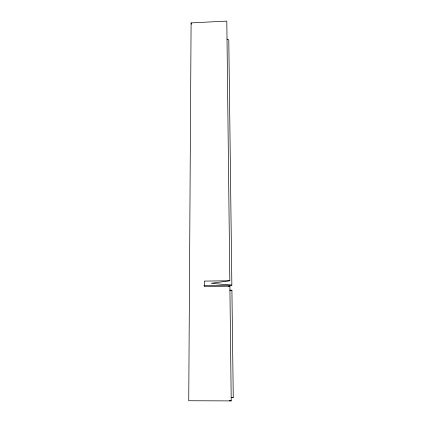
<?xml version="1.0" encoding="UTF-8"?>
<svg xmlns="http://www.w3.org/2000/svg" width="422" height="422" viewBox="0 0 422 422"><rect width="100%" height="100%" fill="white"/><g stroke="black" fill="none" stroke-linecap="round" stroke-linejoin="round"><path stroke-width="0.63" d="M191.092 22.899L188.739 400.736L231.219 400.9L229.885 286.206L204.317 286.522L204.317 281.094L229.821 280.757L226.809 21.1L191.092 22.899L191.366 24.181M229.821 280.757L211.311 283.289L231.857 285.166L228.793 39.879L227.02 39.077M228.608 286.364L229.885 286.206M231.303 397.587L233.26 397.445L231.921 290.273L229.99 290.114M203.847 285.525L231.857 285.166M229.964 290.299L231.921 290.273M231.309 397.44L233.26 397.445M229.267 400.715L231.219 400.9"/></g></svg>
